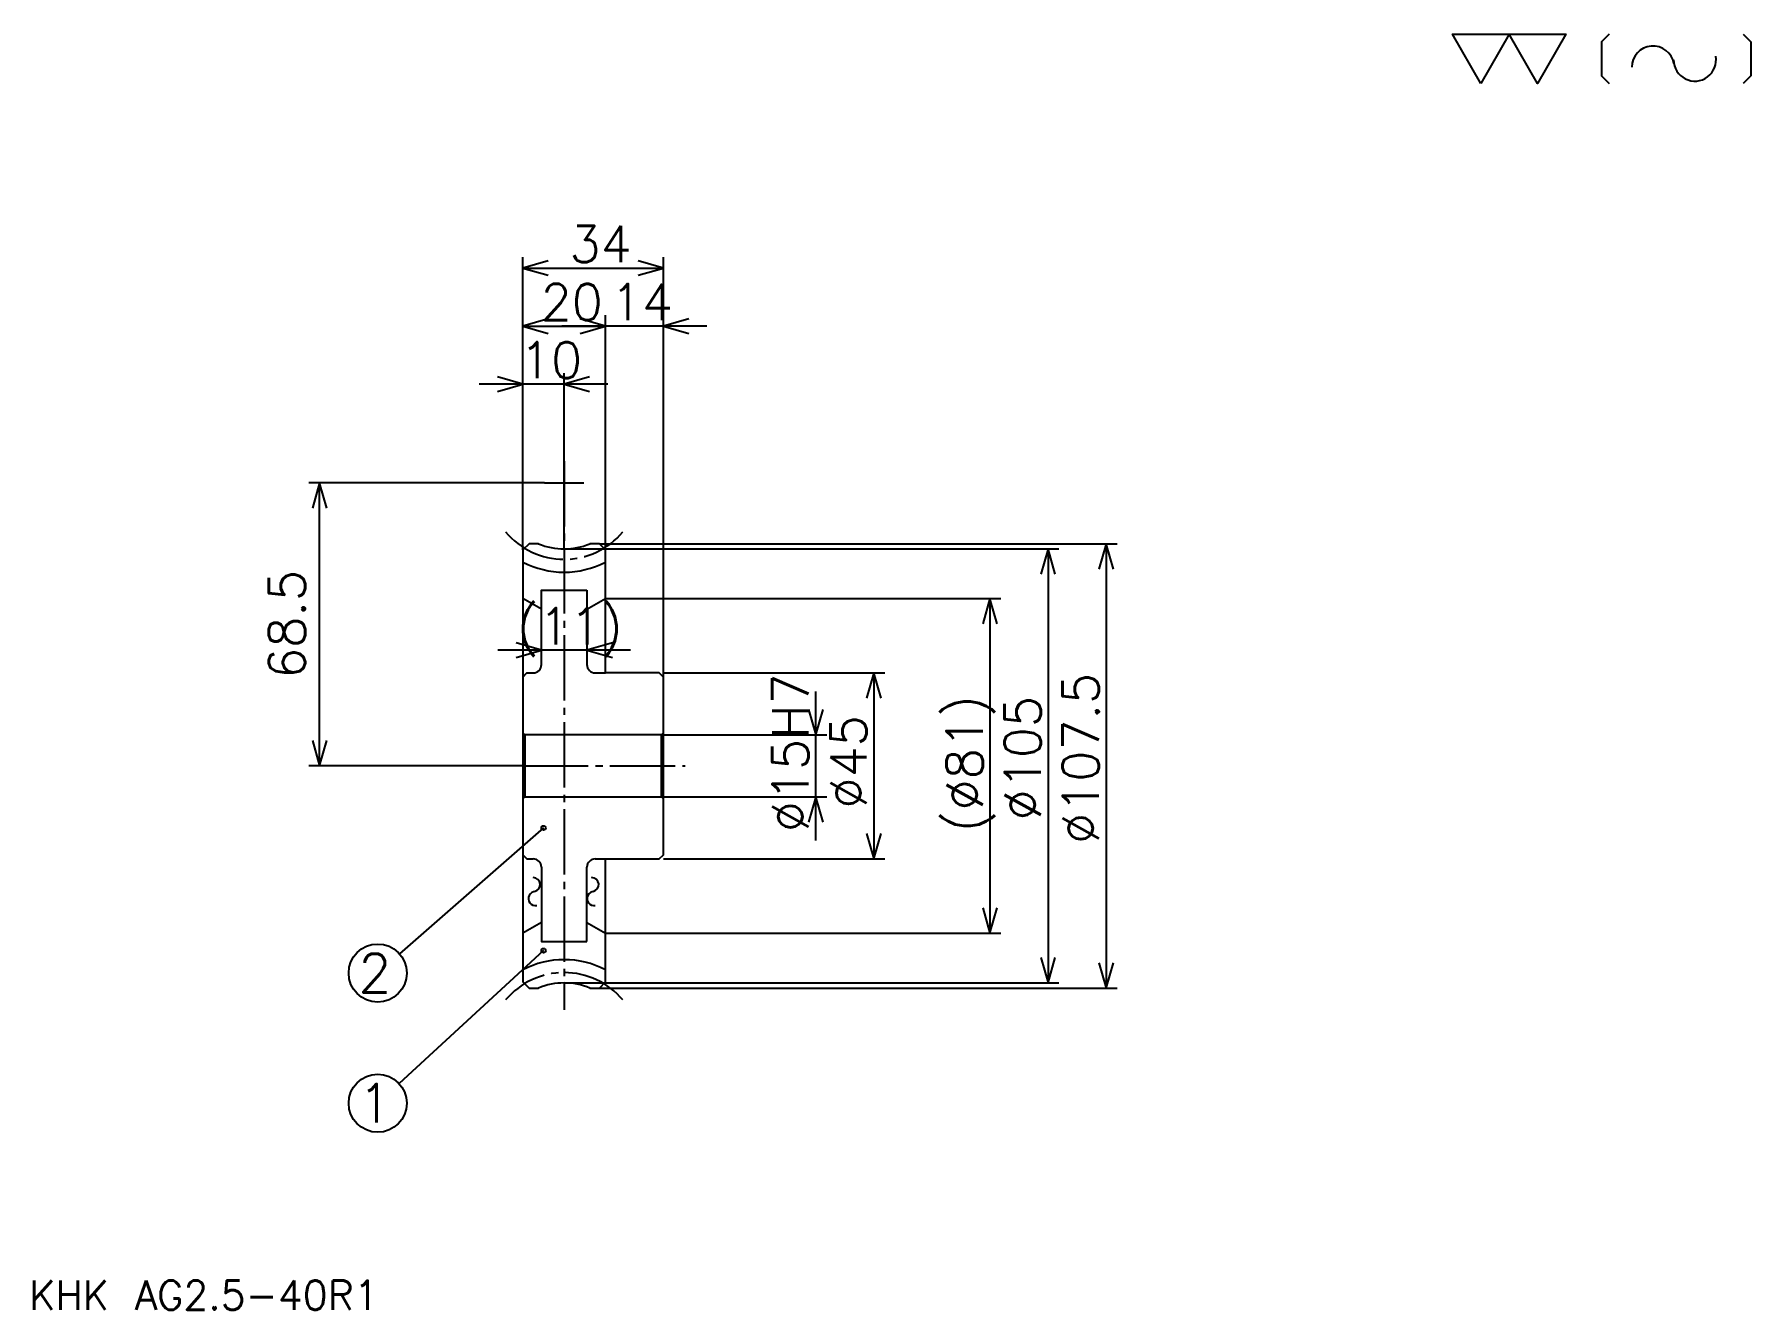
# Model space of a CAD drawing. Extents: x 19 to 434, y 19 to 328.
import ezdxf

# ---------------------------------------------------------------- set-up
doc = ezdxf.new("R2010")
doc.units = 0
doc.linetypes.add('DASHDOT', pattern=[21.066668, 15.8, -1.755556, 1.755556, -1.755556])
doc.layers.get('0').update_dxf_attribs({"linetype": 'CONTINUOUS'})
doc.layers.add('DASHDOT', color=6, linetype='DASHDOT')
doc.styles.add('KANJI', font='TXT', dxfattribs={"bigfont": 'BIGFONT'})

msp = doc.modelspace()

# ---------------------------------------------------------------- linework, layer by layer
at = {"color": 5}
for p, q in [((136.93335, 204.613892), (136.93335, 273.958344)), ((136.93335, 271.325012), (170.93335, 271.325012)), ((170.93335, 204.613892), (170.93335, 273.958344)), ((156.93335, 204.613892), (156.93335, 259.913879)), ((136.93335, 257.280579), (156.93335, 257.280579)), ((181.466675, 257.280579), (146.400009, 257.280579)), ((146.93335, 219.363892), (146.93335, 245.869446)), ((157.466675, 243.236115), (126.400017, 243.236115)), ((142.200012, 219.363892), (85.144463, 219.363892)), ((87.777794, 150.863892), (87.777794, 219.363892)), ((146.93335, 203.363892), (146.93335, 219.363892)), ((136.93335, 203.113892), (136.93335, 204.613892)), ((155.43335, 204.613892), (170.93335, 204.613892)), ((156.93335, 203.113892), (156.93335, 204.613892)), ((170.93335, 204.613892), (280.655579, 204.613892)), ((170.93335, 172.363892), (170.93335, 204.613892)), ((278.022247, 204.613892), (278.022247, 97.113892)), ((146.93335, 203.363892), (170.93335, 203.363892)), ((170.93335, 203.363892), (266.611145, 203.363892)), ((263.977783, 203.363892), (263.977783, 98.363892)), ((156.93335, 191.363892), (170.93335, 191.363892)), ((170.93335, 191.363892), (252.566681, 191.363892)), ((249.93335, 191.363892), (249.93335, 110.363892)), ((162.966675, 178.875), (130.900009, 178.875)), ((170.93335, 173.363892), (224.477783, 173.363892)), ((221.844452, 173.363892), (221.844452, 128.363892)), ((207.800018, 132.830566), (207.800018, 168.897217)), ((170.93335, 158.363892), (210.43335, 158.363892)), ((136.93335, 150.863892), (85.144455, 150.863892)), ((170.93335, 143.363892), (210.43335, 143.363892)), ((141.93335, 135.863892), (107.106094, 105.377983)), ((170.93335, 128.363892), (224.477783, 128.363892)), ((156.93335, 110.363892), (170.93335, 110.363892)), ((170.93335, 110.363892), (252.566681, 110.363892)), ((141.93335, 106.176392), (106.988739, 74.008713)), ((146.93335, 98.363892), (170.93335, 98.363892)), ((155.43335, 97.113892), (170.93335, 97.113892)), ((170.93335, 98.363892), (266.611145, 98.363892)), ((170.93335, 97.113892), (280.655579, 97.113892))]:
    msp.add_line(p, q, dxfattribs=at)
at = {"color": 4}
for p, q in [((141.43335, 188.765808), (136.93335, 191.363892)), ((152.43335, 193.363892), (152.43335, 175.363892)), ((152.43335, 188.765808), (156.93335, 191.363892)), ((154.43335, 173.363892), (156.93335, 173.363892)), ((170.93335, 158.863892), (170.43335, 158.363892)), ((136.93335, 142.863892), (137.43335, 143.363892)), ((170.93335, 142.863892), (170.43335, 143.363892)), ((152.43335, 108.363892), (152.43335, 126.363892)), ((154.43335, 128.363892), (156.93335, 128.363892)), ((141.43335, 112.961967), (136.93335, 110.363892)), ((152.43335, 112.961967), (156.93335, 110.363892))]:
    msp.add_line(p, q, dxfattribs=at)
at = {"color": 7}
for points in [[(368.666656, 316), (361.819977, 327.867554), (389.206665, 327.867554), (382.359985, 316), (375.513336, 327.867554), (368.666656, 316)], [(399.704895, 327.867554), (397.879089, 326.041779), (397.879089, 317.825775), (399.704895, 316)], [(432.112427, 327.867554), (433.938232, 326.041779), (433.938232, 317.825775), (432.112427, 316)]]:
    msp.add_lwpolyline(points, dxfattribs=at)
at = {"color": 5}
for points in [[(143.077789, 273.080566), (136.93335, 271.325012), (143.077789, 269.569458)], [(164.78891, 269.569458), (170.93335, 271.325012), (164.78891, 273.080566)], [(143.077789, 259.036133), (136.93335, 257.280579), (143.077789, 255.525009)], [(150.78891, 255.525009), (156.93335, 257.280579), (150.78891, 259.036133)], [(150.78891, 255.525009), (156.93335, 257.280579), (150.78891, 259.036133)], [(177.077789, 259.036133), (170.93335, 257.280579), (177.077789, 255.525009)], [(130.78891, 241.48056), (136.93335, 243.236115), (130.78891, 244.991669)], [(153.077789, 244.991669), (146.93335, 243.236115), (153.077789, 241.48056)], [(89.533348, 213.219452), (87.777794, 219.363892), (86.02224, 213.219452)], [(279.777802, 198.469452), (278.022247, 204.613892), (276.266693, 198.469452)], [(265.733337, 197.219452), (263.977783, 203.363892), (262.222229, 197.219452)], [(251.688904, 185.219452), (249.93335, 191.363892), (248.177795, 185.219452)], [(135.28891, 177.119446), (141.43335, 178.875), (135.28891, 180.630554)], [(158.577789, 180.630554), (152.43335, 178.875), (158.577789, 177.119446)], [(223.600006, 167.219452), (221.844452, 173.363892), (220.088898, 167.219452)], [(206.044464, 164.508331), (207.800018, 158.363892), (209.555573, 164.508331)], [(86.02224, 157.008331), (87.777794, 150.863892), (89.533348, 157.008331)], [(209.555573, 137.219452), (207.800018, 143.363892), (206.044464, 137.219452)], [(220.088898, 134.508331), (221.844452, 128.363892), (223.600006, 134.508331)], [(248.177795, 116.508331), (249.93335, 110.363892), (251.688904, 116.508331)], [(262.222229, 104.508331), (263.977783, 98.363892), (265.733337, 104.508331)], [(276.266693, 103.258331), (278.022247, 97.113892), (279.777802, 103.258331)]]:
    msp.add_lwpolyline(points, dxfattribs=at)
at = {"color": 4}
for points in [[(140.733551, 204.613892), (138.43335, 204.613892), (136.93335, 203.113892), (136.93335, 142.863892)], [(153.133148, 97.113892), (155.43335, 97.113892), (156.93335, 98.613892), (156.93335, 128.363892), (169.93335, 128.363892), (170.93335, 129.363892), (170.93335, 172.363892), (169.93335, 173.363892), (156.93335, 173.363892), (156.93335, 203.113892), (155.43335, 204.613892), (153.133148, 204.613892)], [(141.43335, 175.363892), (141.43335, 193.363892), (152.43335, 193.363892)], [(136.93335, 172.363892), (137.93335, 173.363892), (139.43335, 173.363892)], [(136.93335, 158.863892), (137.43335, 158.363892), (137.43335, 143.363892), (170.43335, 143.363892), (170.43335, 158.363892), (137.43335, 158.363892)], [(136.93335, 142.863892), (136.93335, 98.613892), (138.43335, 97.113892), (140.733551, 97.113892)], [(136.93335, 129.363892), (137.93335, 128.363892), (139.43335, 128.363892)], [(141.43335, 126.363892), (141.43335, 108.363892), (152.43335, 108.363892)]]:
    msp.add_lwpolyline(points, dxfattribs=at)
at = {"color": 5}
for centre, radius in [((141.93335, 135.863892), 0.526667), ((101.822235, 100.752777), 7.022222), ((141.93335, 106.176392), 0.526667), ((101.822235, 69.252777), 7.022222)]:
    msp.add_circle(centre, radius, dxfattribs=at)
at = {"color": 7}
for centre, radius, start, end in [((410.3172, 319.90097), 5.135, 10, 180), ((420.431183, 321.684357), 5.135, 180, 10), ((140.001358, 118.780899), 1.711667, 90, 280), ((139.406906, 122.152222), 1.711667, 280, 90), ((154.161346, 118.780899), 1.711667, 90, 280), ((153.566895, 122.152222), 1.711667, 280, 90)]:
    msp.add_arc(centre, radius, start, end, dxfattribs=at)
at = {"color": 4}
for centre, radius, start, end in [((146.93335, 219.363892), 16, 247.20175188, 292.79824812), ((146.93335, 219.363892), 21.625, 242.45612488, 297.54387512), ((139.43335, 175.363892), 2, 270, 0), ((154.43335, 175.363892), 2, 180, 270), ((139.43335, 126.363892), 2, 0, 90), ((154.43335, 126.363892), 2, 90, 180), ((146.93335, 82.363892), 21.625, 62.45612488, 117.54387512), ((146.93335, 82.363892), 16, 67.20175188, 112.79824812)]:
    msp.add_arc(centre, radius, start, end, dxfattribs=at)
at = {"layer": 'DASHDOT', "color": 7}
for p, q in [((146.93335, 224.630554), (146.93335, 91.847229)), ((142.200012, 219.363892), (151.666687, 219.363892)), ((136.93335, 150.863892), (176.200012, 150.863892))]:
    msp.add_line(p, q, dxfattribs=at)
for centre, start, end in [((146.93335, 219.363892), 220.00000249, 319.99999751), ((146.93335, 82.363892), 40.00000249, 139.99999751)]:
    msp.add_arc(centre, 18.5, start, end, dxfattribs=at)

# ---------------------------------------------------------------- texts
at = {"color": 7, "style": 'KANJI'}
for s, height, p in [('34', 8.777778, (148.227798, 272.729431)), ('20', 8.777778, (141.227798, 258.684998)), ('14', 8.777778, (158.227798, 258.684998)), ('10', 8.777778, (136.227798, 244.640564)), ('(11)', 8.777778, (135.522232, 180.279449)), ('2', 9.362963, (97.140762, 96.071304)), ('1', 9.362963, (97.140762, 64.571297)), ('KHK AG2.5-40R1', 7.022222, (17.555555, 19.311111))]:
    msp.add_text(s, height=height, dxfattribs=at).set_placement(p)
for s, p in [('68.5', (84.266678, 171.94722)), ('%%c15H7', (206.044464, 134.844452)), ('%%c107.5', (276.266693, 131.991669)), ('(%%c81)', (248.177795, 134.844452)), ('%%c105', (262.222229, 137.697235)), ('%%c45', (220.088898, 140.550003))]:
    msp.add_text(s, height=8.777778, rotation=90, dxfattribs=at).set_placement(p)

doc.saveas('drawing.dxf')
